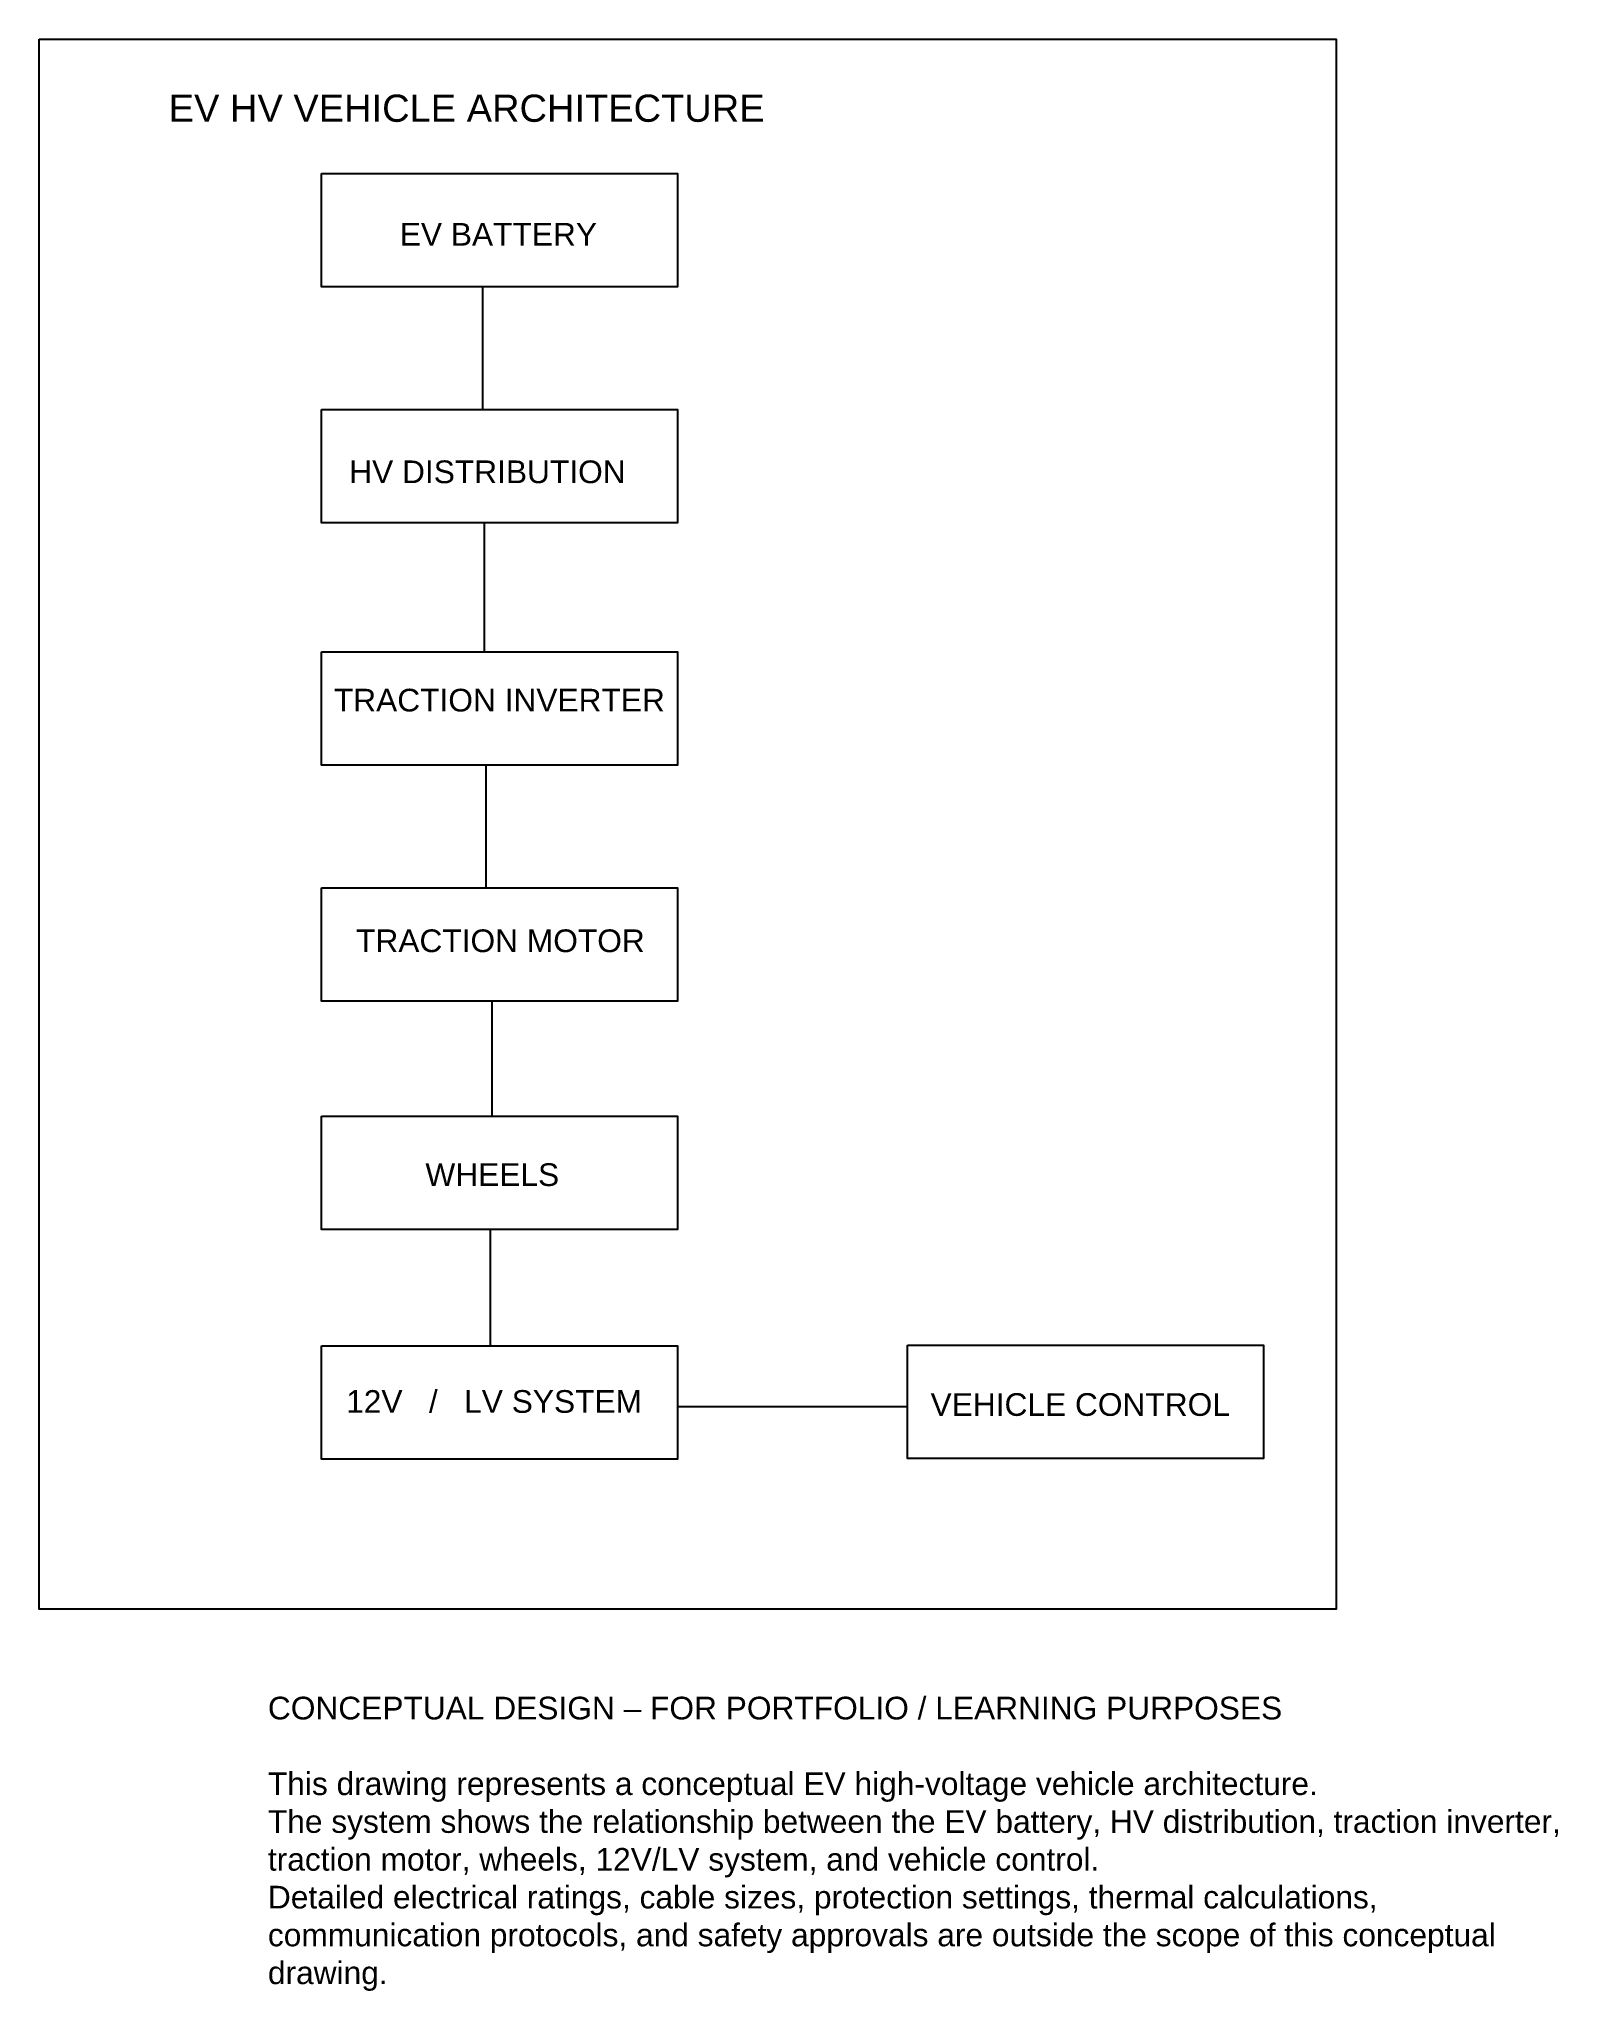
# Model space of a CAD drawing. Header units: millimetres. Extents: x 16.3 to 49.7, y -19.5 to 23.5.
import ezdxf

# ---------------------------------------------------------------- set-up
doc = ezdxf.new("R2010")
doc.units = ezdxf.units.MM
doc.header["$MEASUREMENT"] = 0
doc.styles.get("Standard").update_dxf_attribs({"font": 'arial.ttf'})

msp = doc.modelspace()

# ---------------------------------------------------------------- linework, layer by layer
for p, q in [((26.027, 18.063), (26.027, 15.361)), ((26.061, 12.861), (26.061, 10.024)), ((26.095, 7.524), (26.095, 4.822)), ((26.23, 2.322), (26.23, -0.211)), ((26.196, -2.711), (26.196, -5.278)), ((30.32, -6.611), (35.39, -6.611))]:
    msp.add_line(p, q)
for points in [[(16.25, 23.528), (44.84, 23.528), (44.84, -11.082), (16.25, -11.082)], [(22.477, 20.563), (30.32, 20.563), (30.32, 18.063), (22.477, 18.063)], [(22.477, 15.361), (30.32, 15.361), (30.32, 12.861), (22.477, 12.861)], [(22.477, 10.024), (30.32, 10.024), (30.32, 7.524), (22.477, 7.524)], [(22.477, 4.822), (30.32, 4.822), (30.32, 2.322), (22.477, 2.322)], [(22.477, -0.211), (30.32, -0.211), (30.32, -2.711), (22.477, -2.711)], [(22.477, -5.278), (30.32, -5.278), (30.32, -7.778), (22.477, -7.778)], [(35.39, -5.263), (43.233, -5.263), (43.233, -7.762), (35.39, -7.762)]]:
    msp.add_lwpolyline(points, close=True)

# ---------------------------------------------------------------- texts
for s, height, p in [(' EV HV VEHICLE ARCHITECTURE', 0.6, (18.875, 21.704)), ('    EV BATTERY ', 0.5, (23.424, 18.974)), ('HV DISTRIBUTION', 0.5, (23.086, 13.739)), ('TRACTION INVERTER', 0.5, (22.748, 8.706)), ('  TRACTION MOTOR', 0.5, (22.849, 3.402)), ('         WHEELS', 0.5, (23.018, -1.753)), ('12V   /   LV SYSTEM ', 0.5, (23.018, -6.753)), ('VEHICLE CONTROL ', 0.5, (35.898, -6.82))]:
    msp.add_text(s, height=height).set_placement(p)
at = {"insert": (21.294, -13.011), "char_height": 0.5, "attachment_point": 1}
msp.add_mtext_dynamic_manual_height_columns('CONCEPTUAL DESIGN – FOR PORTFOLIO / LEARNING PURPOSES^J^JThis drawing represents a conceptual EV high-voltage vehicle architecture.^JThe system shows the relationship between the EV battery, HV distribution, traction inverter, traction motor, wheels, 12V/LV system, and vehicle control.^JDetailed electrical ratings, cable sizes, protection settings, thermal calculations, communication protocols, and safety approvals are outside the scope of this conceptual drawing.', width=29.1747, gutter_width=2.5, heights=[0], dxfattribs=at)

doc.saveas('drawing.dxf')
